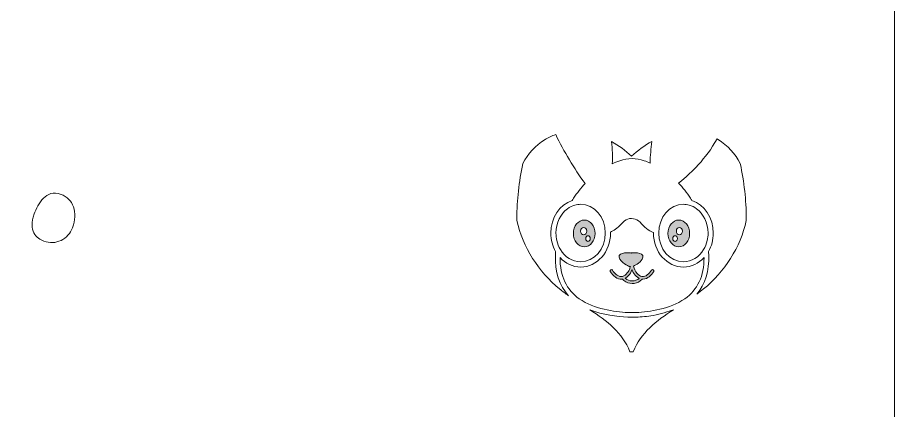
# Model space of a CAD drawing. Header units: inches. Extents: x 0.4 to 8.1, y -10.5 to -0.5.
# Drawn here: x 3.421 to 8.135, y -5.507 to -3.396 of the extents above; entities that cross this region are included whole.
import ezdxf

# ---------------------------------------------------------------- set-up
doc = ezdxf.new("R2010")
doc.units = ezdxf.units.IN
doc.header["$MEASUREMENT"] = 0
doc.layers.add('Layer 1', color=7, linetype='Continuous')

# ---------------------------------------------------------------- blocks, each defined once
blk = doc.blocks.new('block 2')
at = {"layer": 'Layer 1', "true_color": 0xd1d2d4}
h = blk.add_hatch(color=254, dxfattribs=at)
h.dxf.hatch_style = 2
edge = h.paths.add_edge_path()
edge.add_spline(control_points=[(6.4672, -4.6285), (6.4995, -4.6285), (6.5258, -4.5962), (6.5258, -4.5563), (6.5258, -4.5165), (6.4995, -4.4842), (6.4672, -4.4842), (6.4349, -4.4842), (6.4086, -4.5165), (6.4086, -4.5563), (6.4086, -4.5962), (6.4349, -4.6285), (6.4672, -4.6285)], knot_values=[0, 0, 0, 0, 1, 1, 1, 2, 2, 2, 3, 3, 3, 4, 4, 4, 4], degree=3, periodic=1)
edge = h.paths.add_edge_path()
edge.add_spline(control_points=[(6.4998, -4.5837), (6.4998, -4.5922), (6.4941, -4.5991), (6.4872, -4.5991), (6.4804, -4.5991), (6.4748, -4.5922), (6.4748, -4.5837), (6.4748, -4.5753), (6.4804, -4.5683), (6.4872, -4.5683), (6.4941, -4.5683), (6.4998, -4.5753), (6.4998, -4.5837)], knot_values=[0, 0, 0, 0, 1, 1, 1, 2, 2, 2, 3, 3, 3, 4, 4, 4, 4], degree=3, periodic=1)
edge = h.paths.add_edge_path()
edge.add_spline(control_points=[(6.4639, -4.5236), (6.4728, -4.5236), (6.4802, -4.5325), (6.4802, -4.5436), (6.4802, -4.5547), (6.4728, -4.5636), (6.4639, -4.5636), (6.4549, -4.5636), (6.4476, -4.5547), (6.4476, -4.5436), (6.4476, -4.5325), (6.4549, -4.5236), (6.4639, -4.5236)], knot_values=[0, 0, 0, 0, 1, 1, 1, 2, 2, 2, 3, 3, 3, 4, 4, 4, 4], degree=3, periodic=1)
h = blk.add_hatch(color=254, dxfattribs=at)
h.dxf.hatch_style = 2
edge = h.paths.add_edge_path()
edge.add_spline(control_points=[(6.9752, -4.6285), (7.0076, -4.6285), (7.0338, -4.5962), (7.0338, -4.5563), (7.0338, -4.5165), (7.0076, -4.4842), (6.9752, -4.4842), (6.9429, -4.4842), (6.9167, -4.5165), (6.9167, -4.5563), (6.9167, -4.5962), (6.9429, -4.6285), (6.9752, -4.6285)], knot_values=[0, 0, 0, 0, 1, 1, 1, 2, 2, 2, 3, 3, 3, 4, 4, 4, 4], degree=3, periodic=1)
edge = h.paths.add_edge_path()
edge.add_spline(control_points=[(6.9786, -4.5236), (6.9875, -4.5236), (6.9948, -4.5325), (6.9948, -4.5436), (6.9948, -4.5547), (6.9875, -4.5636), (6.9786, -4.5636), (6.9695, -4.5636), (6.9624, -4.5547), (6.9624, -4.5436), (6.9624, -4.5325), (6.9695, -4.5236), (6.9786, -4.5236)], knot_values=[0, 0, 0, 0, 1, 1, 1, 2, 2, 2, 3, 3, 3, 4, 4, 4, 4], degree=3, periodic=1)
edge = h.paths.add_edge_path()
edge.add_spline(control_points=[(6.9552, -4.5683), (6.9621, -4.5683), (6.9676, -4.5753), (6.9676, -4.5837), (6.9676, -4.5922), (6.9621, -4.5991), (6.9552, -4.5991), (6.9482, -4.5991), (6.9427, -4.5922), (6.9427, -4.5837), (6.9427, -4.5753), (6.9482, -4.5683), (6.9552, -4.5683)], knot_values=[0, 0, 0, 0, 1, 1, 1, 2, 2, 2, 3, 3, 3, 4, 4, 4, 4], degree=3, periodic=1)
h = blk.add_hatch(color=254, dxfattribs=at)
h.dxf.hatch_style = 2
edge = h.paths.add_edge_path()
edge.add_spline(control_points=[(6.8287, -4.7534), (6.8227, -4.7633), (6.8155, -4.7729), (6.8059, -4.7793), (6.7978, -4.7847), (6.7875, -4.7885), (6.7776, -4.7877), (6.7675, -4.7869), (6.7583, -4.7779), (6.7517, -4.7709), (6.7412, -4.7597), (6.7363, -4.7455), (6.7322, -4.7311), (6.744, -4.726), (6.7763, -4.7099), (6.7824, -4.6843), (6.7899, -4.6526), (6.7188, -4.6612), (6.7188, -4.6612), (6.7188, -4.6612), (6.6476, -4.6526), (6.6551, -4.6843), (6.6622, -4.714), (6.7044, -4.7309), (6.7093, -4.7327), (6.7093, -4.7327), (6.7093, -4.7329), (6.7093, -4.7329), (6.7093, -4.7329), (6.7153, -4.7329), (6.7153, -4.7329), (6.7137, -4.7384), (6.712, -4.7438), (6.7099, -4.7492), (6.7061, -4.7587), (6.7004, -4.767), (6.693, -4.7742), (6.6855, -4.7814), (6.6767, -4.7883), (6.6658, -4.7877), (6.6446, -4.7865), (6.6296, -4.7704), (6.6192, -4.7534), (6.6145, -4.7457), (6.6024, -4.7528), (6.6071, -4.7606), (6.6143, -4.7723), (6.6229, -4.7833), (6.6345, -4.7911), (6.6445, -4.7979), (6.6576, -4.8023), (6.6698, -4.8018), (6.6706, -4.8017), (6.6717, -4.8017), (6.6726, -4.8015), (6.6776, -4.8073), (6.6835, -4.8122), (6.6901, -4.816), (6.7181, -4.8316), (6.7556, -4.8268), (6.7774, -4.8031), (6.7779, -4.8026), (6.7781, -4.8022), (6.7784, -4.8017), (6.7798, -4.8018), (6.7812, -4.8018), (6.7826, -4.8017), (6.8088, -4.7999), (6.8278, -4.7819), (6.8409, -4.7606), (6.8456, -4.7528), (6.8334, -4.7457), (6.8287, -4.7534)], knot_values=[0, 0, 0, 0, 1, 1, 1, 2, 2, 2, 3, 3, 3, 4, 4, 4, 5, 5, 5, 6, 6, 6, 7, 7, 7, 8, 8, 8, 9, 9, 9, 10, 10, 10, 11, 11, 11, 12, 12, 12, 13, 13, 13, 14, 14, 14, 15, 15, 15, 16, 16, 16, 17, 17, 17, 18, 18, 18, 19, 19, 19, 20, 20, 20, 21, 21, 21, 22, 22, 22, 23, 23, 23, 24, 24, 24, 24], degree=3, periodic=1)
edge = h.paths.add_edge_path()
edge.add_spline(control_points=[(6.6869, -4.7964), (6.693, -4.7931), (6.6985, -4.7885), (6.7034, -4.7837), (6.7125, -4.7749), (6.7189, -4.7642), (6.7236, -4.7524), (6.7238, -4.752), (6.7239, -4.7518), (6.724, -4.7514), (6.7248, -4.7533), (6.7254, -4.7552), (6.7263, -4.757), (6.7312, -4.7686), (6.7386, -4.7786), (6.748, -4.7869), (6.7526, -4.791), (6.7576, -4.7947), (6.763, -4.7974), (6.7417, -4.8156), (6.7075, -4.8156), (6.6869, -4.7964)], knot_values=[0, 0, 0, 0, 1, 1, 1, 2, 2, 2, 3, 3, 3, 4, 4, 4, 5, 5, 5, 6, 6, 6, 7, 7, 7, 7], degree=3, periodic=1)
at = {"layer": 'Layer 1', "lineweight": 0}
blk.add_lwpolyline([(0.3792, -0.4831), (0.3792, -9.6876), (0.3792, -10.5307), (0.8198, -10.5307), (0.8483, -10.5307), (1.0405, -10.5307), (8.1347, -10.5307), (8.1347, -0.4831), (0.3792, -0.4831)], dxfattribs=at)
for points, knots in [([(6.4099, -4.3669), (6.4073, -4.3709), (6.4047, -4.375), (6.4022, -4.379), (6.3357, -4.4014), (6.2871, -4.4715), (6.2871, -4.5542), (6.2871, -4.5905), (6.2966, -4.6246), (6.3129, -4.6531), (6.3124, -4.6597), (6.312, -4.6662), (6.3118, -4.6729), (6.309, -4.7627), (6.3335, -4.8369), (6.3832, -4.8909), (6.3665, -4.8791), (6.3502, -4.8672), (6.3347, -4.8545), (6.2221, -4.7629), (6.1355, -4.6298), (6.1051, -4.4862), (6.1051, -4.4862), (6.1051, -4.4739), (6.1051, -4.4739), (6.1051, -4.3782), (6.1162, -4.2788), (6.137, -4.1811), (6.1642, -4.1282), (6.2045, -4.0828), (6.2563, -4.0517), (6.275, -4.0405), (6.2941, -4.0316), (6.3136, -4.0248), (6.3589, -4.1169), (6.4118, -4.2053), (6.4718, -4.2884), (6.4495, -4.312), (6.4287, -4.3383), (6.4099, -4.3669)], [0, 0, 0, 0, 1, 1, 1, 2, 2, 2, 3, 3, 3, 4, 4, 4, 5, 5, 5, 6, 6, 6, 7, 7, 7, 8, 8, 8, 9, 9, 9, 10, 10, 10, 11, 11, 11, 12, 12, 12, 13, 13, 13, 13]), ([(7.1351, -4.6531), (7.1514, -4.6246), (7.1608, -4.5905), (7.1608, -4.5542), (7.1608, -4.4715), (7.1122, -4.4014), (7.0459, -4.379), (7.0433, -4.375), (7.0407, -4.3709), (7.038, -4.3669), (7.0187, -4.3373), (6.9971, -4.3104), (6.9739, -4.286), (6.9903, -4.2733), (7.0344, -4.2376), (7.0828, -4.1843), (7.1144, -4.1494), (7.1509, -4.1029), (7.1811, -4.0484), (7.183, -4.0496), (7.1849, -4.0506), (7.1867, -4.0517), (7.2384, -4.0828), (7.2787, -4.1282), (7.306, -4.1811), (7.3268, -4.2788), (7.338, -4.3782), (7.338, -4.4739), (7.338, -4.4739), (7.338, -4.4862), (7.338, -4.4862), (7.3076, -4.6298), (7.221, -4.7629), (7.1083, -4.8545), (7.0969, -4.8639), (7.085, -4.8729), (7.0729, -4.8816), (7.1171, -4.8285), (7.1387, -4.7575), (7.1362, -4.6729), (7.1359, -4.6662), (7.1357, -4.6597), (7.1351, -4.6531)], [0, 0, 0, 0, 1, 1, 1, 2, 2, 2, 3, 3, 3, 4, 4, 4, 5, 5, 5, 6, 6, 6, 7, 7, 7, 8, 8, 8, 9, 9, 9, 10, 10, 10, 11, 11, 11, 12, 12, 12, 13, 13, 13, 14, 14, 14, 14]), ([(6.8215, -4.178), (6.8111, -4.1734), (6.8007, -4.1691), (6.7901, -4.1654), (6.7475, -4.1504), (6.7005, -4.1504), (6.6579, -4.1654), (6.6442, -4.1703), (6.6306, -4.1758), (6.6174, -4.1821), (6.62, -4.1435), (6.6182, -4.1032), (6.6139, -4.0626), (6.6531, -4.0843), (6.6895, -4.1113), (6.7214, -4.1415), (6.7542, -4.1108), (6.7912, -4.0833), (6.8313, -4.0615), (6.8255, -4.0996), (6.8219, -4.1387), (6.8215, -4.178)], [0, 0, 0, 0, 1, 1, 1, 2, 2, 2, 3, 3, 3, 4, 4, 4, 5, 5, 5, 6, 6, 6, 7, 7, 7, 7]), ([(3.4991, -4.5109), (3.4984, -4.4943), (3.5023, -4.4746), (3.5106, -4.4513), (3.5155, -4.4379), (3.522, -4.4234), (3.5304, -4.4078), (3.5387, -4.3923), (3.5485, -4.3787), (3.5597, -4.3671), (3.571, -4.3553), (3.5846, -4.347), (3.6004, -4.3424), (3.6162, -4.3378), (3.6343, -4.3391), (3.6545, -4.3464), (3.6873, -4.3582), (3.7094, -4.3805), (3.721, -4.4135), (3.7325, -4.4466), (3.7309, -4.4838), (3.716, -4.5252), (3.7046, -4.557), (3.6841, -4.5799), (3.6545, -4.5937), (3.6252, -4.6077), (3.5945, -4.6089), (3.5627, -4.5974), (3.5529, -4.594), (3.5432, -4.5888), (3.5331, -4.5819), (3.5231, -4.575), (3.515, -4.5656), (3.5089, -4.5537), (3.5029, -4.5416), (3.4996, -4.5274), (3.4991, -4.5109)], [0, 0, 0, 0, 1, 1, 1, 2, 2, 2, 3, 3, 3, 4, 4, 4, 5, 5, 5, 6, 6, 6, 7, 7, 7, 8, 8, 8, 9, 9, 9, 10, 10, 10, 11, 11, 11, 12, 12, 12, 12]), ([(6.5805, -4.5542), (6.5805, -4.6394), (6.5209, -4.7087), (6.4478, -4.7087), (6.4029, -4.7087), (6.363, -4.6825), (6.339, -4.6423), (6.3305, -4.6281), (6.3239, -4.6119), (6.3199, -4.5946), (6.3169, -4.5818), (6.3153, -4.5682), (6.3153, -4.5542), (6.3153, -4.4993), (6.3399, -4.4509), (6.377, -4.4236), (6.3892, -4.4146), (6.4025, -4.4078), (6.4169, -4.4039), (6.4268, -4.401), (6.4372, -4.3996), (6.4478, -4.3996), (6.5209, -4.3996), (6.5805, -4.4689), (6.5805, -4.5542)], [0, 0, 0, 0, 1, 1, 1, 2, 2, 2, 3, 3, 3, 4, 4, 4, 5, 5, 5, 6, 6, 6, 7, 7, 7, 8, 8, 8, 8]), ([(7.0001, -4.3996), (7.0107, -4.3996), (7.0211, -4.401), (7.0311, -4.4039), (7.0455, -4.4078), (7.0588, -4.4146), (7.071, -4.4236), (7.1081, -4.4509), (7.1327, -4.4993), (7.1327, -4.5542), (7.1327, -4.5682), (7.1312, -4.5817), (7.1281, -4.5945), (7.1241, -4.6119), (7.1174, -4.6281), (7.109, -4.6423), (7.085, -4.6825), (7.0451, -4.7087), (7.0001, -4.7087), (6.9269, -4.7087), (6.8676, -4.6394), (6.8676, -4.5542), (6.8676, -4.4689), (6.9269, -4.3996), (7.0001, -4.3996)], [0, 0, 0, 0, 1, 1, 1, 2, 2, 2, 3, 3, 3, 4, 4, 4, 5, 5, 5, 6, 6, 6, 7, 7, 7, 8, 8, 8, 8]), ([(7.0001, -4.7369), (7.043, -4.7369), (7.0822, -4.7176), (7.111, -4.6862), (7.1112, -4.7849), (7.0767, -4.8591), (7.008, -4.907), (6.9269, -4.9636), (6.8198, -4.9763), (6.7461, -4.9809), (6.7461, -4.9809), (6.7018, -4.9809), (6.7018, -4.9809), (6.6282, -4.9763), (6.5209, -4.9636), (6.4399, -4.907), (6.3714, -4.8591), (6.3367, -4.7849), (6.3369, -4.6862), (6.3657, -4.7176), (6.4049, -4.7369), (6.4478, -4.7369), (6.5365, -4.7369), (6.6086, -4.6549), (6.6086, -4.5542), (6.6086, -4.5542), (6.6086, -4.5487), (6.6086, -4.5487), (6.6232, -4.5428), (6.6456, -4.5301), (6.6674, -4.5037), (6.6781, -4.4908), (6.6894, -4.4825), (6.7012, -4.4789), (6.7275, -4.471), (6.7558, -4.4805), (6.7751, -4.5037), (6.7874, -4.5187), (6.8, -4.5292), (6.8112, -4.5366), (6.8225, -4.5441), (6.8324, -4.5484), (6.8393, -4.5509), (6.8393, -4.5509), (6.8393, -4.5542), (6.8393, -4.5542), (6.8393, -4.6549), (6.9114, -4.7369), (7.0001, -4.7369)], [0, 0, 0, 0, 1, 1, 1, 2, 2, 2, 3, 3, 3, 4, 4, 4, 5, 5, 5, 6, 6, 6, 7, 7, 7, 8, 8, 8, 9, 9, 9, 10, 10, 10, 11, 11, 11, 12, 12, 12, 13, 13, 13, 14, 14, 14, 15, 15, 15, 16, 16, 16, 16]), ([(6.4672, -4.6285), (6.4995, -4.6285), (6.5258, -4.5962), (6.5258, -4.5563), (6.5258, -4.5165), (6.4995, -4.4842), (6.4672, -4.4842), (6.4349, -4.4842), (6.4086, -4.5165), (6.4086, -4.5563), (6.4086, -4.5962), (6.4349, -4.6285), (6.4672, -4.6285)], [0, 0, 0, 0, 1, 1, 1, 2, 2, 2, 3, 3, 3, 4, 4, 4, 4]), ([(6.4639, -4.5236), (6.4728, -4.5236), (6.4802, -4.5325), (6.4802, -4.5436), (6.4802, -4.5547), (6.4728, -4.5636), (6.4639, -4.5636), (6.4549, -4.5636), (6.4476, -4.5547), (6.4476, -4.5436), (6.4476, -4.5325), (6.4549, -4.5236), (6.4639, -4.5236)], [0, 0, 0, 0, 1, 1, 1, 2, 2, 2, 3, 3, 3, 4, 4, 4, 4]), ([(6.9752, -4.6285), (7.0076, -4.6285), (7.0338, -4.5962), (7.0338, -4.5563), (7.0338, -4.5165), (7.0076, -4.4842), (6.9752, -4.4842), (6.9429, -4.4842), (6.9167, -4.5165), (6.9167, -4.5563), (6.9167, -4.5962), (6.9429, -4.6285), (6.9752, -4.6285)], [0, 0, 0, 0, 1, 1, 1, 2, 2, 2, 3, 3, 3, 4, 4, 4, 4]), ([(6.9786, -4.5236), (6.9875, -4.5236), (6.9948, -4.5325), (6.9948, -4.5436), (6.9948, -4.5547), (6.9875, -4.5636), (6.9786, -4.5636), (6.9695, -4.5636), (6.9624, -4.5547), (6.9624, -4.5436), (6.9624, -4.5325), (6.9695, -4.5236), (6.9786, -4.5236)], [0, 0, 0, 0, 1, 1, 1, 2, 2, 2, 3, 3, 3, 4, 4, 4, 4]), ([(6.4998, -4.5837), (6.4998, -4.5922), (6.4941, -4.5991), (6.4872, -4.5991), (6.4804, -4.5991), (6.4748, -4.5922), (6.4748, -4.5837), (6.4748, -4.5753), (6.4804, -4.5683), (6.4872, -4.5683), (6.4941, -4.5683), (6.4998, -4.5753), (6.4998, -4.5837)], [0, 0, 0, 0, 1, 1, 1, 2, 2, 2, 3, 3, 3, 4, 4, 4, 4]), ([(6.9552, -4.5683), (6.9621, -4.5683), (6.9676, -4.5753), (6.9676, -4.5837), (6.9676, -4.5922), (6.9621, -4.5991), (6.9552, -4.5991), (6.9482, -4.5991), (6.9427, -4.5922), (6.9427, -4.5837), (6.9427, -4.5753), (6.9482, -4.5683), (6.9552, -4.5683)], [0, 0, 0, 0, 1, 1, 1, 2, 2, 2, 3, 3, 3, 4, 4, 4, 4]), ([(6.8287, -4.7534), (6.8227, -4.7633), (6.8155, -4.7729), (6.8059, -4.7793), (6.7978, -4.7847), (6.7875, -4.7885), (6.7776, -4.7877), (6.7675, -4.7869), (6.7583, -4.7779), (6.7517, -4.7709), (6.7412, -4.7597), (6.7363, -4.7455), (6.7322, -4.7311), (6.744, -4.726), (6.7763, -4.7099), (6.7824, -4.6843), (6.7899, -4.6526), (6.7188, -4.6612), (6.7188, -4.6612), (6.7188, -4.6612), (6.6476, -4.6526), (6.6551, -4.6843), (6.6622, -4.714), (6.7044, -4.7309), (6.7093, -4.7327), (6.7093, -4.7327), (6.7093, -4.7329), (6.7093, -4.7329), (6.7093, -4.7329), (6.7153, -4.7329), (6.7153, -4.7329), (6.7137, -4.7384), (6.712, -4.7438), (6.7099, -4.7492), (6.7061, -4.7587), (6.7004, -4.767), (6.693, -4.7742), (6.6855, -4.7814), (6.6767, -4.7883), (6.6658, -4.7877), (6.6446, -4.7865), (6.6296, -4.7704), (6.6192, -4.7534), (6.6145, -4.7457), (6.6024, -4.7528), (6.6071, -4.7606), (6.6143, -4.7723), (6.6229, -4.7833), (6.6345, -4.7911), (6.6445, -4.7979), (6.6576, -4.8023), (6.6698, -4.8018), (6.6706, -4.8017), (6.6717, -4.8017), (6.6726, -4.8015), (6.6776, -4.8073), (6.6835, -4.8122), (6.6901, -4.816), (6.7181, -4.8316), (6.7556, -4.8268), (6.7774, -4.8031), (6.7779, -4.8026), (6.7781, -4.8022), (6.7784, -4.8017), (6.7798, -4.8018), (6.7812, -4.8018), (6.7826, -4.8017), (6.8088, -4.7999), (6.8278, -4.7819), (6.8409, -4.7606), (6.8456, -4.7528), (6.8334, -4.7457), (6.8287, -4.7534)], [0, 0, 0, 0, 1, 1, 1, 2, 2, 2, 3, 3, 3, 4, 4, 4, 5, 5, 5, 6, 6, 6, 7, 7, 7, 8, 8, 8, 9, 9, 9, 10, 10, 10, 11, 11, 11, 12, 12, 12, 13, 13, 13, 14, 14, 14, 15, 15, 15, 16, 16, 16, 17, 17, 17, 18, 18, 18, 19, 19, 19, 20, 20, 20, 21, 21, 21, 22, 22, 22, 23, 23, 23, 24, 24, 24, 24]), ([(6.6869, -4.7964), (6.693, -4.7931), (6.6985, -4.7885), (6.7034, -4.7837), (6.7125, -4.7749), (6.7189, -4.7642), (6.7236, -4.7524), (6.7238, -4.752), (6.7239, -4.7518), (6.724, -4.7514), (6.7248, -4.7533), (6.7254, -4.7552), (6.7263, -4.757), (6.7312, -4.7686), (6.7386, -4.7786), (6.748, -4.7869), (6.7526, -4.791), (6.7576, -4.7947), (6.763, -4.7974), (6.7417, -4.8156), (6.7075, -4.8156), (6.6869, -4.7964)], [0, 0, 0, 0, 1, 1, 1, 2, 2, 2, 3, 3, 3, 4, 4, 4, 5, 5, 5, 6, 6, 6, 7, 7, 7, 7]), ([(6.9462, -4.9657), (6.8554, -5.0253), (6.7696, -5.0895), (6.7309, -5.1916), (6.7309, -5.1916), (6.7121, -5.1916), (6.7121, -5.1916), (6.6735, -5.0897), (6.5879, -5.0255), (6.4972, -4.966), (6.5679, -4.9945), (6.644, -5.0027), (6.7007, -5.0061), (6.7007, -5.0061), (6.701, -5.0063), (6.701, -5.0063), (6.701, -5.0063), (6.7472, -5.0061), (6.7472, -5.0061), (6.774, -5.0045), (6.8052, -5.0018), (6.8379, -4.9964), (6.881, -4.9874), (6.9166, -4.9769), (6.9462, -4.9657)], [0, 0, 0, 0, 1, 1, 1, 2, 2, 2, 3, 3, 3, 4, 4, 4, 5, 5, 5, 6, 6, 6, 7, 7, 7, 8, 8, 8, 8])]:
    blk.add_open_spline(points, degree=3, knots=knots, dxfattribs=at)

msp = doc.modelspace()

# ---------------------------------------------------------------- block references
at = {"layer": 'Layer 1'}
msp.add_blockref('block 2', (0, 0), dxfattribs=at)

doc.saveas('drawing.dxf')
